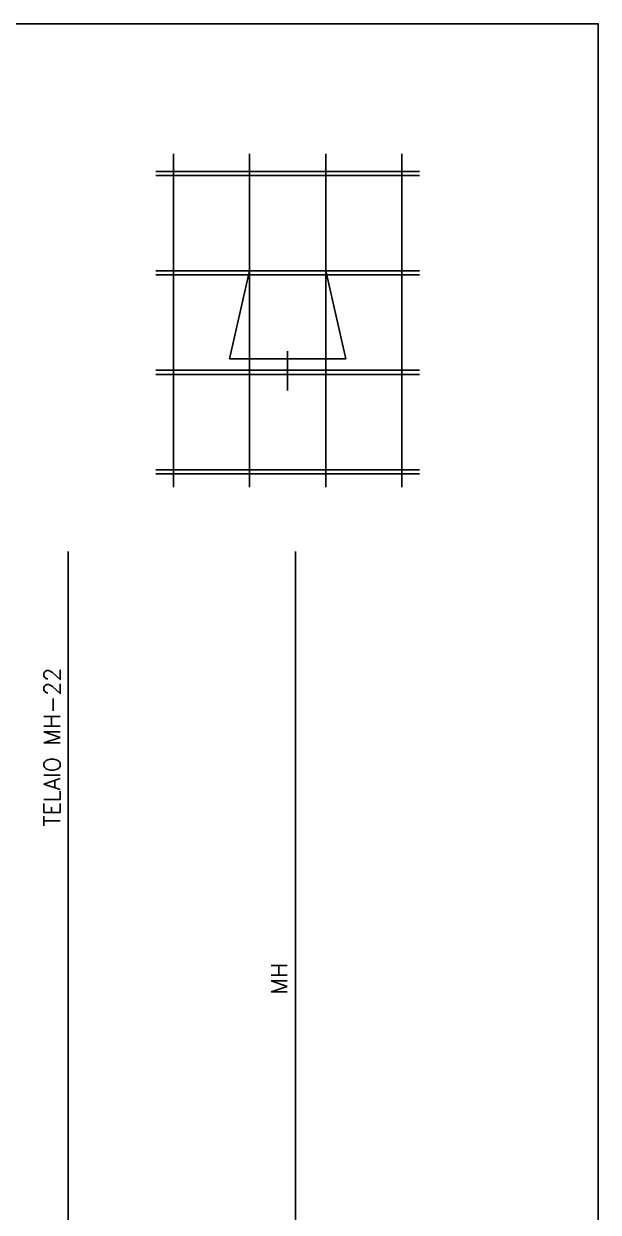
# Model space of a CAD drawing. Extents: x 0 to 1130, y -960 to 577.
# Drawn here: x 369.3 to 440, y 150.8 to 297 of the extents above; entities that cross this region are included whole.
import ezdxf

# ---------------------------------------------------------------- set-up
doc = ezdxf.new("R2010")
doc.units = 0
doc.header["$LTSCALE"] = 7.5
doc.header["$MEASUREMENT"] = 0
for name, color, linetype in [('FINE', 7, 'CONTINUOUS'), ('GOMMA', 3, 'CONTINUOUS'), ('GROSSA', 4, 'CONTINUOUS'), ('MARCHIO', 7, 'CONTINUOUS'), ('QUOTE', 254, 'CONTINUOUS')]:
    doc.layers.add(name, color=color, linetype=linetype)
doc.styles.get("Standard").update_dxf_attribs({"font": 'romans.shx'})

msp = doc.modelspace()

# ---------------------------------------------------------------- linework, layer by layer
at = {"layer": 'FINE'}
for p, q in [((397.12, 266.6), (394.638, 255.7523)), ((406.48, 266.6), (408.962, 255.7523)), ((394.638, 255.7523), (408.962, 255.7523))]:
    msp.add_line(p, q, dxfattribs=at)
at = {"layer": 'GOMMA'}
for p, q in [((387.76, 239.96), (387.76, 281)), ((397.12, 239.96), (397.12, 281)), ((406.48, 239.96), (406.48, 281)), ((415.84, 239.96), (415.84, 281)), ((385.6, 278.84), (418, 278.84)), ((385.6, 278.34), (418, 278.34)), ((385.6, 266.6), (418, 266.6)), ((385.6, 266.1), (418, 266.1)), ((385.6, 254.36), (418, 254.36)), ((385.6, 253.86), (418, 253.86)), ((385.6, 242.12), (418, 242.12)), ((385.6, 241.62), (418, 241.62))]:
    msp.add_line(p, q, dxfattribs=at)
at = {"layer": 'GROSSA'}
msp.add_line((401.8, 256.7277), (401.8, 251.86), dxfattribs=at)
at = {"layer": 'MARCHIO'}
msp.add_lwpolyline([(230, 0), (230, 297), (440, 297), (440, 0)], close=True, dxfattribs=at)
at = {"layer": 'QUOTE'}
for p, q in [((374.8165, 149.3396), (374.8165, 232.064)), ((402.7584, 143.3555), (402.7584, 232.064))]:
    msp.add_line(p, q, dxfattribs=at)

# ---------------------------------------------------------------- texts
at = {"layer": 'QUOTE', "color": 2, "char_height": 2, "attachment_point": 5, "rotation": 90}
for s, insert in [('\\A2;TELAIO MH-22', (372.8165, 207.9854)), ('\\A2;MH', (400.7584, 179.4906))]:
    msp.add_mtext(s, dxfattribs=dict(at, insert=insert))

doc.saveas('drawing.dxf')
